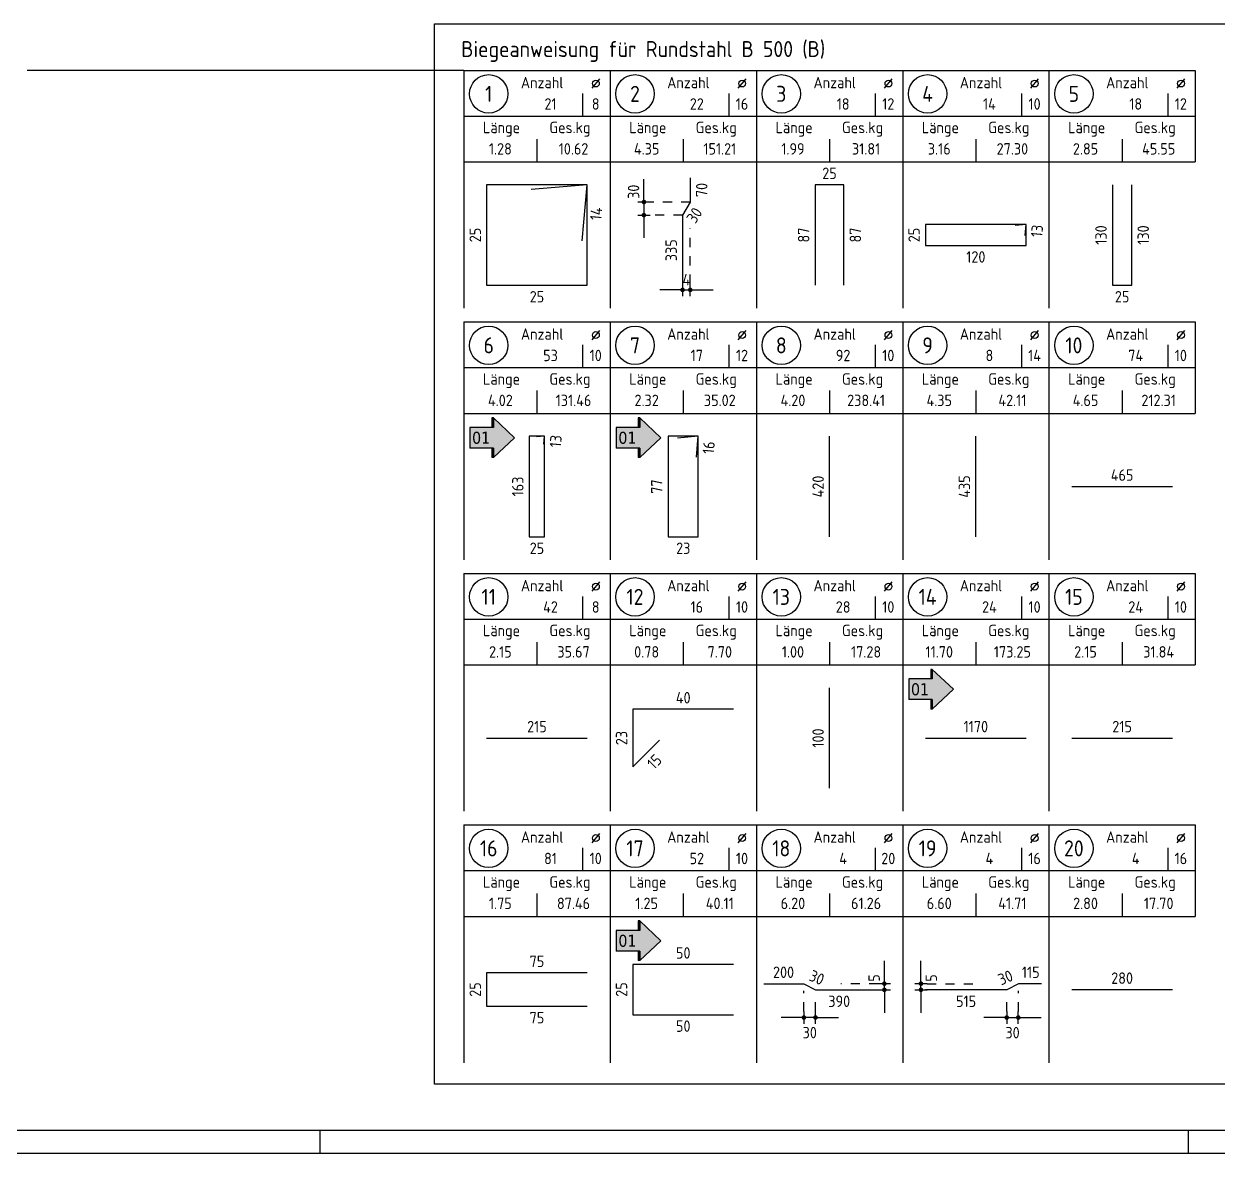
# Model space of a CAD drawing. Extents: x 44 to 147, y 26 to 70.
# Drawn here: x 81.1 to 94.16, y 36.03 to 48.38 of the extents above; entities that cross this region are included whole.
import ezdxf
from ezdxf.enums import TextEntityAlignment as Align

# ---------------------------------------------------------------- set-up
doc = ezdxf.new("R2010")
doc.units = 0
doc.header["$LTSCALE"] = 0.5
doc.linetypes.add('AUSGEZOGEN', pattern=[1000.01, 1000, 0.01])
doc.linetypes.add('HIDDEN4', pattern=[0.12, 0.02, -0.1])
for name, color, linetype in [('grau_hell', 7, 'Continuous'), ('index', 7, 'Continuous'), ('MASSE', 7, 'Continuous'), ('OBJEKT', 7, 'Continuous'), ('RAHMEN', 7, 'Continuous'), ('RND', 7, 'Continuous'), ('RND_BILD', 7, 'Continuous'), ('TEXT', 7, 'Continuous')]:
    doc.layers.add(name, color=color, linetype=linetype)
doc.layers.add('NOPLOT', color=7, linetype='Continuous', plot=False)
doc.styles.add('helv', font='tahoma.ttf')
doc.styles.add('txt', font='isocp.shx')
doc.dimstyles.new('DOT_I', dxfattribs={"dimscale": 0.5, "dimtxt": 0.25, "dimasz": 0.25, "dimexe": 0.1, "dimexo": 0.3, "dimgap": 0.1, "dimtad": 1, "dimdec": 3, "dimzin": 3, "dimtxsty": 'txt', "dimblk": 'DOT', "dimblk1": 'DOT', "dimblk2": 'DOT', "dimsah": 1, "dimcen": 0.1, "dimse1": 1, "dimse2": 1, "dimazin": 0, "dimtfac": 1, "dimtdec": 4, "dimtix": 1, "dimtmove": 2, "dimatfit": 3, "dimfxl": 0, "dimtvp": 1, "dimtolj": 1, "dimtzin": 0, "dimarcsym": 0})

# ---------------------------------------------------------------- blocks, each defined once
blk = doc.blocks.new('A1-57-0')
at = {"layer": 'RAHMEN', "color": 5}
blk.add_line((2, 0.5), (137.4, 0.5), dxfattribs=at)
at = {"layer": 'RAHMEN', "color": 7}
for p, q in [((80.9, 0), (80.9, 0.5)), ((99.9, 0), (99.9, 0.5))]:
    blk.add_line(p, q, dxfattribs=at)
at = {"layer": 'RAHMEN'}
blk.add_line((0, 0), (137.9, 0), dxfattribs=at)
blk = doc.blocks.new('DOT')
at = {"layer": 'MASSE', "color": 7, "linetype": 'Continuous'}
for p, q in [((0, 0), (-1, 0)), ((0, 0.54), (0, -0.54))]:
    blk.add_line(p, q, dxfattribs=at)
at = {"layer": 'MASSE', "color": 7, "linetype": 'Continuous', "const_width": 0.2}
blk.add_lwpolyline([(-0.1, 0, 1), (0.1, 0, 1)], format="xyb", close=True, dxfattribs=at)
blk = doc.blocks.new('*D45')
at = {"layer": 'DEFPOINTS', "color": 0, "linetype": 'AUSGEZOGEN', "transparency": 16777216}
for p in [(88.303, 45.467), (88.387, 45.467), (88.387, 45.467)]:
    blk.add_point(p, dxfattribs=at)
at = {"layer": 'RND_BILD', "color": 0, "linetype": 'AUSGEZOGEN', "lineweight": -2, "transparency": 16777216}
for p, q in [((88.178, 45.467), (88.053, 45.467)), ((88.303, 45.467), (88.387, 45.467)), ((88.512, 45.467), (88.637, 45.467))]:
    blk.add_line(p, q, dxfattribs=at)
at = {"layer": 'RND_BILD', "color": 0, "linetype": 'AUSGEZOGEN', "lineweight": -2, "transparency": 16777216, "xscale": 0.125, "yscale": 0.125, "zscale": 0.125}
blk.add_blockref('DOT', (88.303, 45.467), dxfattribs=at)
at = {"layer": 'RND_BILD', "color": 0, "linetype": 'AUSGEZOGEN', "lineweight": -2, "transparency": 16777216, "xscale": 0.125, "yscale": 0.125, "zscale": 0.125, "rotation": 180}
blk.add_blockref('DOT', (88.387, 45.467), dxfattribs=at)
at = {"layer": 'RND_BILD', "color": 0, "linetype": 'AUSGEZOGEN', "transparency": 16777216, "insert": (88.345, 45.58), "char_height": 0.125, "attachment_point": 5, "style": 'txt'}
blk.add_mtext('\\A1;4', dxfattribs=at)
blk = doc.blocks.new('*D46')
at = {"layer": 'DEFPOINTS', "color": 0, "linetype": 'AUSGEZOGEN', "transparency": 16777216}
for p in [(87.88, 46.428), (87.88, 46.285), (87.88, 46.285)]:
    blk.add_point(p, dxfattribs=at)
at = {"layer": 'MASSE', "color": 0, "linetype": 'AUSGEZOGEN', "lineweight": -2, "transparency": 16777216}
for p, q in [((87.88, 46.553), (87.88, 46.678)), ((87.88, 46.428), (87.88, 46.285)), ((87.88, 46.16), (87.88, 46.035))]:
    blk.add_line(p, q, dxfattribs=at)
at = {"layer": 'MASSE', "color": 0, "linetype": 'AUSGEZOGEN', "lineweight": -2, "transparency": 16777216, "xscale": 0.125, "yscale": 0.125, "zscale": 0.125}
for p, rotation in [((87.88, 46.428), 270), ((87.88, 46.285), 90)]:
    blk.add_blockref('DOT', p, dxfattribs=dict(at, rotation=rotation))
at = {"layer": 'MASSE', "color": 0, "linetype": 'AUSGEZOGEN', "transparency": 16777216, "insert": (87.767, 46.54), "char_height": 0.125, "attachment_point": 5, "rotation": 90, "style": 'txt'}
blk.add_mtext('\\A1;30', dxfattribs=at)
blk = doc.blocks.new('*D47')
at = {"layer": 'DEFPOINTS', "color": 0, "linetype": 'AUSGEZOGEN', "transparency": 16777216}
for p in [(90.91, 37.881), (90.91, 37.881), (90.91, 37.814)]:
    blk.add_point(p, dxfattribs=at)
at = {"layer": 'RND_BILD', "color": 0, "linetype": 'AUSGEZOGEN', "lineweight": -2, "transparency": 16777216}
for p, q in [((90.91, 38.006), (90.91, 38.131)), ((90.91, 37.814), (90.91, 37.881)), ((90.91, 37.689), (90.91, 37.564))]:
    blk.add_line(p, q, dxfattribs=at)
at = {"layer": 'RND_BILD', "color": 0, "linetype": 'AUSGEZOGEN', "lineweight": -2, "transparency": 16777216, "xscale": 0.125, "yscale": 0.125, "zscale": 0.125}
for p, rotation in [((90.91, 37.881), 270), ((90.91, 37.814), 90)]:
    blk.add_blockref('DOT', p, dxfattribs=dict(at, rotation=rotation))
at = {"layer": 'RND_BILD', "color": 0, "linetype": 'AUSGEZOGEN', "transparency": 16777216, "insert": (91.023, 37.943), "char_height": 0.125, "attachment_point": 5, "rotation": 90, "style": 'txt'}
blk.add_mtext('\\A1;5', dxfattribs=at)
blk = doc.blocks.new('*D48')
at = {"layer": 'DEFPOINTS', "color": 0, "linetype": 'AUSGEZOGEN', "transparency": 16777216}
for p in [(91.848, 37.511), (91.975, 37.511), (91.975, 37.511)]:
    blk.add_point(p, dxfattribs=at)
at = {"layer": 'MASSE', "color": 0, "linetype": 'AUSGEZOGEN', "lineweight": -2, "transparency": 16777216}
for p, q in [((91.723, 37.511), (91.598, 37.511)), ((91.848, 37.511), (91.975, 37.511)), ((92.1, 37.511), (92.225, 37.511))]:
    blk.add_line(p, q, dxfattribs=at)
at = {"layer": 'MASSE', "color": 0, "linetype": 'AUSGEZOGEN', "lineweight": -2, "transparency": 16777216, "xscale": 0.125, "yscale": 0.125, "zscale": 0.125}
blk.add_blockref('DOT', (91.848, 37.511), dxfattribs=at)
at = {"layer": 'MASSE', "color": 0, "linetype": 'AUSGEZOGEN', "lineweight": -2, "transparency": 16777216, "xscale": 0.125, "yscale": 0.125, "zscale": 0.125, "rotation": 180}
blk.add_blockref('DOT', (91.975, 37.511), dxfattribs=at)
at = {"layer": 'MASSE', "color": 0, "linetype": 'AUSGEZOGEN', "transparency": 16777216, "insert": (91.912, 37.346), "char_height": 0.125, "attachment_point": 5, "style": 'txt'}
blk.add_mtext('\\A1;30', dxfattribs=at)
blk = doc.blocks.new('*D62')
at = {"layer": 'DEFPOINTS', "color": 0, "linetype": 'AUSGEZOGEN', "transparency": 16777216}
for p in [(90.51, 37.881), (90.51, 37.881), (90.51, 37.814)]:
    blk.add_point(p, dxfattribs=at)
at = {"layer": 'RND_BILD', "color": 0, "linetype": 'AUSGEZOGEN', "lineweight": -2, "transparency": 16777216}
for p, q in [((90.51, 38.006), (90.51, 38.131)), ((90.51, 37.814), (90.51, 37.881)), ((90.51, 37.689), (90.51, 37.564))]:
    blk.add_line(p, q, dxfattribs=at)
at = {"layer": 'RND_BILD', "color": 0, "linetype": 'AUSGEZOGEN', "lineweight": -2, "transparency": 16777216, "xscale": 0.125, "yscale": 0.125, "zscale": 0.125}
for p, rotation in [((90.51, 37.881), 270), ((90.51, 37.814), 90)]:
    blk.add_blockref('DOT', p, dxfattribs=dict(at, rotation=rotation))
at = {"layer": 'RND_BILD', "color": 0, "linetype": 'AUSGEZOGEN', "transparency": 16777216, "insert": (90.398, 37.943), "char_height": 0.125, "attachment_point": 5, "rotation": 90, "style": 'txt'}
blk.add_mtext('\\A1;5', dxfattribs=at)
blk = doc.blocks.new('*D63')
at = {"layer": 'DEFPOINTS', "color": 0, "linetype": 'AUSGEZOGEN', "transparency": 16777216}
for p in [(89.63, 37.511), (89.63, 37.511), (89.757, 37.511)]:
    blk.add_point(p, dxfattribs=at)
at = {"layer": 'MASSE', "color": 0, "linetype": 'AUSGEZOGEN', "lineweight": -2, "transparency": 16777216}
for p, q in [((89.505, 37.511), (89.38, 37.511)), ((89.757, 37.511), (89.63, 37.511)), ((89.882, 37.511), (90.007, 37.511))]:
    blk.add_line(p, q, dxfattribs=at)
at = {"layer": 'MASSE', "color": 0, "linetype": 'AUSGEZOGEN', "lineweight": -2, "transparency": 16777216, "xscale": 0.125, "yscale": 0.125, "zscale": 0.125}
blk.add_blockref('DOT', (89.63, 37.511), dxfattribs=at)
at = {"layer": 'MASSE', "color": 0, "linetype": 'AUSGEZOGEN', "lineweight": -2, "transparency": 16777216, "xscale": 0.125, "yscale": 0.125, "zscale": 0.125, "rotation": 180}
blk.add_blockref('DOT', (89.757, 37.511), dxfattribs=at)
at = {"layer": 'MASSE', "color": 0, "linetype": 'AUSGEZOGEN', "transparency": 16777216, "insert": (89.694, 37.346), "char_height": 0.125, "attachment_point": 5, "style": 'txt'}
blk.add_mtext('\\A1;30', dxfattribs=at)
blk = doc.blocks.new('RND_LIS2')
at = {"layer": 'RND', "color": 3, "linetype": 'Continuous'}
for p, q in [((0, 0), (0, -5.2)), ((0, 0), (3.2, 0)), ((3.2, 0), (3.2, -2)), ((2.6, -0.503), (2.6, -1)), ((0, -1), (3.2, -1)), ((1.6, -1.503), (1.6, -2)), ((0, -2), (3.2, -2))]:
    blk.add_line(p, q, dxfattribs=at)
at = {"layer": 'RND', "color": 7, "linetype": 'Continuous'}
blk.add_line((2.805, -0.39), (2.973, -0.186), dxfattribs=at)
at = {"layer": 'RND', "color": 1, "linetype": 'Continuous'}
blk.add_circle((0.545, -0.513), 0.42, dxfattribs=at)
at = {"layer": 'RND', "color": 7, "linetype": 'Continuous'}
blk.add_circle((2.889, -0.288), 0.075, dxfattribs=at)
at = {"layer": 'RND', "color": 7, "linetype": 'Continuous', "style": 'txt'}
for s, p in [('Anzahl', (1.249, -0.391)), ('Länge', (0.42, -1.373)), ('Ges.kg', (1.872, -1.373))]:
    blk.add_text(s, height=0.25, dxfattribs=at).set_placement(p)
at = {"layer": 'RND', "color": 1, "linetype": 'Continuous', "style": 'txt'}
blk.add_attdef('POS1', text='', height=0.35, dxfattribs=at).set_placement((0.545, -0.513), align=Align.MIDDLE)
at = {"layer": 'RND', "color": 7, "linetype": 'Continuous', "style": 'txt'}
for tag, p in [('STK1', (1.897, -0.859)), ('DS1', (2.885, -0.859)), ('LANG1', (0.8, -1.841)), ('GEW', (2.4, -1.841))]:
    blk.add_attdef(tag, text='', height=0.25, dxfattribs=at).set_placement(p, align=Align.CENTER)
blk = doc.blocks.new('hin_ind5')
at = {"layer": 'grau_hell', "linetype": 'AUSGEZOGEN'}
h = blk.add_hatch(color=9, dxfattribs=at)
h.dxf.hatch_style = 2
h.paths.add_polyline_path([(0, 0), (0.619, -0.577), (0.619, -0.3), (1.306, -0.3), (1.306, 0.3), (0.619, 0.3), (0.619, 0.577)])
h.paths.add_polyline_path([(0.34, -0.274), (1.311, -0.274), (1.311, 0.274), (0.34, 0.274)], flags=9)
at = {"layer": 'OBJEKT', "linetype": 'AUSGEZOGEN'}
for points in [[(0.619, 0.3), (0.66, 0.3), (0.66, 0.577), (0.619, 0.577)], [(0.619, -0.577), (0.66, -0.577), (0.66, -0.3), (0.619, -0.3)]]:
    blk.add_hatch(color=1, dxfattribs=at).paths.add_polyline_path(points)
at = {"layer": 'OBJEKT', "color": 1, "linetype": 'AUSGEZOGEN'}
for p, q in [((0, 0), (0.619, 0.577)), ((0.619, 0.577), (0.619, 0.3)), ((0.619, 0.577), (0.66, 0.577)), ((0.66, 0.577), (0.66, 0.3)), ((0, 0), (0.619, -0.577)), ((0.619, 0.3), (1.306, 0.3)), ((1.306, 0.3), (1.306, -0.3)), ((0.619, -0.3), (0.619, -0.577)), ((0.619, -0.3), (1.306, -0.3)), ((0.66, -0.3), (0.66, -0.577))]:
    blk.add_line(p, q, dxfattribs=at)
at = {"layer": 'OBJEKT', "color": 7, "linetype": 'AUSGEZOGEN'}
blk.add_line((0.619, -0.577), (0.66, -0.577), dxfattribs=at)
at = {"layer": 'index', "color": 1, "linetype": 'Continuous', "style": 'helv'}
blk.add_attdef('INDEX', text='', height=0.35, rotation=360, dxfattribs=at).set_placement((1.259, 0), align=Align.MIDDLE_RIGHT)

msp = doc.modelspace()

# ---------------------------------------------------------------- linework, layer by layer
at = {"layer": 'NOPLOT', "color": 191, "linetype": 'AUSGEZOGEN'}
msp.add_line((85.9102, 47.8672), (81.1351, 47.8672), dxfattribs=at)
at = {"layer": 'RND_BILD', "color": 7, "linetype": 'HIDDEN4'}
for p, q in [((88.3875, 46.4275), (87.9471, 46.4275)), ((88.3033, 46.2849), (87.9471, 46.2849)), ((88.3875, 45.5347), (88.3875, 46.1381)), ((90.4427, 37.8809), (90.0345, 37.8809)), ((90.9777, 37.8809), (91.5709, 37.8809)), ((89.6302, 37.5785), (89.6302, 37.8041)), ((89.7574, 37.5785), (89.7574, 37.7532)), ((91.848, 37.5785), (91.848, 37.7532)), ((91.9752, 37.5785), (91.9752, 37.8041))]:
    msp.add_line(p, q, dxfattribs=at)
at = {"layer": 'RND_BILD', "color": 1, "linetype": 'AUSGEZOGEN'}
for points in [[(88.3875, 46.6911), (88.3875, 46.4275), (88.3033, 46.2849), (88.3033, 45.5172)], [(87.2065, 46.0035), (87.2602, 46.6172), (86.1602, 46.6172), (86.1602, 45.5172), (87.2602, 45.5172), (87.2602, 46.6172), (86.6465, 46.5635)], [(90.0682, 45.5172), (90.0682, 46.6172), (89.7521, 46.6172), (89.7521, 45.5172)], [(93.0044, 46.6172), (93.0044, 45.5172), (93.2159, 45.5172), (93.2159, 46.6172)], [(92.0498, 46.063), (92.0602, 46.1818), (90.9602, 46.1818), (90.9602, 45.9526), (92.0602, 45.9526), (92.0602, 46.1818), (91.9415, 46.1714)], [(86.7869, 43.7798), (86.7945, 43.8672), (86.6258, 43.8672), (86.6258, 42.7672), (86.7945, 42.7672), (86.7945, 43.8672), (86.7071, 43.8595)], [(88.4545, 43.6395), (88.4745, 43.8672), (88.1459, 43.8672), (88.1459, 42.7672), (88.4745, 42.7672), (88.4745, 43.8672), (88.2468, 43.8472)], [(89.9102, 42.7672), (89.9102, 43.8672)], [(91.5102, 42.7672), (91.5102, 43.8672)], [(92.5602, 43.3172), (93.6602, 43.3172)], [(89.9102, 40.0172), (89.9102, 41.1172)], [(88.8602, 40.8834), (87.7602, 40.8834), (87.7602, 40.2509), (88.0519, 40.5426)], [(86.1602, 40.5672), (87.2602, 40.5672)], [(90.9602, 40.5672), (92.0602, 40.5672)], [(92.5602, 40.5672), (93.6602, 40.5672)], [(88.8602, 38.0922), (87.7602, 38.0922), (87.7602, 37.5422), (88.8602, 37.5422)], [(87.2602, 38.0005), (86.1602, 38.0005), (86.1602, 37.6338), (87.2602, 37.6338)], [(89.1905, 37.8809), (89.6302, 37.8809), (89.7574, 37.814), (90.4602, 37.814)], [(92.2298, 37.8809), (91.9752, 37.8809), (91.848, 37.814), (90.9602, 37.814)], [(92.5602, 37.8172), (93.6602, 37.8172)]]:
    msp.add_lwpolyline(points, dxfattribs=at)
at = {"layer": 'TEXT', "color": 1, "linetype": 'AUSGEZOGEN'}
msp.add_lwpolyline([(85.59, 48.3757), (102.7302, 48.3757), (102.7302, 36.7832), (85.59, 36.7832)], close=True, dxfattribs=at)

# ---------------------------------------------------------------- block references
at = {"layer": 'RAHMEN', "color": 7, "linetype": 'AUSGEZOGEN', "xscale": 0.5, "yscale": 0.5, "zscale": 0.5}
msp.add_blockref('A1-57-0', (43.8878, 36.0287), dxfattribs=at)
at = {"layer": 'RND', "color": 7, "linetype": 'AUSGEZOGEN'}
ref = msp.add_blockref('hin_ind5', (86.4661, 43.8504), dxfattribs=dict(at, xscale=-0.375, yscale=0.375, zscale=0.375))
ref.add_attrib('INDEX', '01', dxfattribs={"layer": 'index', "color": 1, "linetype": 'Continuous', "height": 0.13125, "style": 'helv'}).set_placement((86.1982, 43.8504), align=Align.MIDDLE_RIGHT)
ref = msp.add_blockref('hin_ind5', (88.0661, 43.8504), dxfattribs=dict(at, xscale=-0.375, yscale=0.375, zscale=0.375))
ref.add_attrib('INDEX', '01', dxfattribs={"layer": 'index', "color": 1, "linetype": 'Continuous', "height": 0.13125, "style": 'helv'}).set_placement((87.7982, 43.8504), align=Align.MIDDLE_RIGHT)
ref = msp.add_blockref('hin_ind5', (91.2661, 41.1004), dxfattribs=dict(at, xscale=-0.375, yscale=0.375, zscale=0.375))
ref.add_attrib('INDEX', '01', dxfattribs={"layer": 'index', "color": 1, "linetype": 'Continuous', "height": 0.13125, "style": 'helv'}).set_placement((90.9982, 41.1004), align=Align.MIDDLE_RIGHT)
ref = msp.add_blockref('hin_ind5', (88.0661, 38.3504), dxfattribs=dict(at, xscale=-0.375, yscale=0.375, zscale=0.375))
ref.add_attrib('INDEX', '01', dxfattribs={"layer": 'index', "color": 1, "linetype": 'Continuous', "height": 0.13125, "style": 'helv'}).set_placement((87.7982, 38.3504), align=Align.MIDDLE_RIGHT)
at = {"layer": 'RND_BILD', "color": 6, "linetype": 'AUSGEZOGEN', "xscale": 0.5, "yscale": 0.5, "zscale": 0.5}
msp.add_blockref('RND_LIS2', (85.9102, 47.8672), dxfattribs=at).add_auto_attribs({'POS1': '1', 'STK1': '21', 'DS1': '8', 'LANG1': '1.28', 'GEW': '10.62'})
at = {"layer": 'RND_BILD', "color": 7, "linetype": 'AUSGEZOGEN', "xscale": 0.5, "yscale": 0.5, "zscale": 0.5}
for p, values in [((87.5102, 47.8672), {'POS1': '2', 'STK1': '22', 'DS1': '16', 'LANG1': '4.35', 'GEW': '151.21'}), ((89.1102, 47.8672), {'POS1': '3', 'STK1': '18', 'DS1': '12', 'LANG1': '1.99', 'GEW': '31.81'}), ((90.7102, 47.8672), {'POS1': '4', 'STK1': '14', 'DS1': '10', 'LANG1': '3.16', 'GEW': '27.30'}), ((92.3102, 47.8672), {'POS1': '5', 'STK1': '18', 'DS1': '12', 'LANG1': '2.85', 'GEW': '45.55'}), ((85.9102, 45.1172), {'POS1': '6', 'STK1': '53', 'DS1': '10', 'LANG1': '4.02', 'GEW': '131.46'}), ((87.5102, 45.1172), {'POS1': '7', 'STK1': '17', 'DS1': '12', 'LANG1': '2.32', 'GEW': '35.02'}), ((89.1102, 45.1172), {'POS1': '8', 'STK1': '92', 'DS1': '10', 'LANG1': '4.20', 'GEW': '238.41'}), ((90.7102, 45.1172), {'POS1': '9', 'STK1': '8', 'DS1': '14', 'LANG1': '4.35', 'GEW': '42.11'}), ((92.3102, 45.1172), {'POS1': '10', 'STK1': '74', 'DS1': '10', 'LANG1': '4.65', 'GEW': '212.31'}), ((85.9102, 42.3672), {'POS1': '11', 'STK1': '42', 'DS1': '8', 'LANG1': '2.15', 'GEW': '35.67'}), ((87.5102, 42.3672), {'POS1': '12', 'STK1': '16', 'DS1': '10', 'LANG1': '0.78', 'GEW': '7.70'}), ((89.1102, 42.3672), {'POS1': '13', 'STK1': '28', 'DS1': '10', 'LANG1': '1.00', 'GEW': '17.28'}), ((90.7102, 42.3672), {'POS1': '14', 'STK1': '24', 'DS1': '10', 'LANG1': '11.70', 'GEW': '173.25'}), ((92.3102, 42.3672), {'POS1': '15', 'STK1': '24', 'DS1': '10', 'LANG1': '2.15', 'GEW': '31.84'}), ((85.9102, 39.6172), {'POS1': '16', 'STK1': '81', 'DS1': '10', 'LANG1': '1.75', 'GEW': '87.46'}), ((87.5102, 39.6172), {'POS1': '17', 'STK1': '52', 'DS1': '10', 'LANG1': '1.25', 'GEW': '40.11'}), ((89.1102, 39.6172), {'POS1': '18', 'STK1': '4', 'DS1': '20', 'LANG1': '6.20', 'GEW': '61.26'}), ((90.7102, 39.6172), {'POS1': '19', 'STK1': '4', 'DS1': '16', 'LANG1': '6.60', 'GEW': '41.71'}), ((92.3102, 39.6172), {'POS1': '20', 'STK1': '4', 'DS1': '16', 'LANG1': '2.80', 'GEW': '17.70'})]:
    msp.add_blockref('RND_LIS2', p, dxfattribs=at).add_auto_attribs(values)

# ---------------------------------------------------------------- texts
at = {"layer": 'RND_BILD', "color": 7, "linetype": 'AUSGEZOGEN', "style": 'txt'}
for s, p in [('25', (89.9102, 46.7422)), ('120', (91.5102, 45.8276)), ('25', (86.7102, 45.3922)), ('25', (93.1102, 45.3922)), ('465', (93.1102, 43.4422)), ('25', (86.7102, 42.6422)), ('23', (88.3102, 42.6422)), ('40', (88.3102, 41.0084)), ('215', (86.7102, 40.6922)), ('1170', (91.5102, 40.6922)), ('215', (93.1102, 40.6922)), ('50', (88.3102, 38.2172)), ('75', (86.7102, 38.1255)), ('200', (89.4073, 38.0059)), ('115', (92.111, 38.0059)), ('280', (93.1102, 37.9422)), ('390', (90.0162, 37.689)), ('515', (91.4041, 37.689)), ('75', (86.7102, 37.5088)), ('50', (88.3102, 37.4172))]:
    msp.add_text(s, height=0.125, dxfattribs=at).set_placement(p, align=Align.MIDDLE)
for s, rotation, p in [('70', 90, (88.5125, 46.5593)), ('14', 84.99986, (87.3579, 46.2994)), ('30', 57.38607, (88.4325, 46.2834)), ('25', 90, (86.0352, 46.0672)), ('87', 90, (89.6271, 46.0672)), ('87', 90, (90.1932, 46.0672)), ('25', 90, (90.8352, 46.0672)), ('13', 84.99986, (92.1795, 46.1115)), ('130', 90, (92.8794, 46.0672)), ('130', 90, (93.3409, 46.0672)), ('335', 90, (88.1783, 45.901)), ('13', 84.99986, (86.9152, 43.8126)), ('16', 84.99986, (88.589, 43.7424)), ('163', 90, (86.5008, 43.3172)), ('77', 90, (88.0209, 43.3172)), ('420', 90, (89.7852, 43.3172)), ('435', 90, (91.3852, 43.3172)), ('23', 90, (87.6352, 40.5672)), ('100', 90, (89.7852, 40.5672)), ('15', 45, (87.9944, 40.3084)), ('30', 337.16062, (89.7713, 37.9482)), ('30', 22.83938, (91.8341, 37.9482)), ('25', 90, (86.0352, 37.8172)), ('25', 90, (87.6352, 37.8172))]:
    msp.add_text(s, height=0.125, rotation=rotation, dxfattribs=at).set_placement(p, align=Align.MIDDLE)
at = {"layer": 'TEXT', "color": 1, "linetype": 'AUSGEZOGEN', "style": 'txt'}
msp.add_text('Biegeanweisung für Rundstahl B 500 (B)', height=0.175, dxfattribs=at).set_placement((85.8822, 48.0131))

# ---------------------------------------------------------------- dimensions: what is measured, and where the dimension line sits
at = {"layer": 'MASSE', "color": 7, "linetype": 'AUSGEZOGEN'}
for base, p1, p2, angle, picture, middle in [((87.8796, 46.2849), (87.8796, 46.4275), (87.8796, 46.2849), 90, '*D46', (87.7671, 46.5403)), ((91.9752, 37.511), (91.848, 37.511), (91.9752, 37.511), 180, '*D48', (91.9116, 37.3463))]:
    dim = msp.add_linear_dim(base=base, p1=p1, p2=p2, angle=angle, text='30', dimstyle='DOT_I', override={"dimdec": 1, "dimlfac": 100}, dxfattribs=at)
    dim.commit()
    dim.dimension.update_dxf_attribs({"geometry": picture, "text_midpoint": middle, "dimtype": 160})
dim = msp.add_linear_dim(base=(89.6302, 37.511), p1=(89.7574, 37.511), p2=(89.6302, 37.511), text='30', dimstyle='DOT_I', override={"dimdec": 1, "dimlfac": 100}, dxfattribs=at)
dim.commit()
dim.dimension.update_dxf_attribs({"geometry": '*D63', "text_midpoint": (89.6938, 37.3463), "dimtype": 160})
at = {"layer": 'RND_BILD', "color": 7, "linetype": 'AUSGEZOGEN'}
dim = msp.add_linear_dim(base=(88.3875, 45.4672), p1=(88.3033, 45.4672), p2=(88.3875, 45.4672), text='4', dimstyle='DOT_I', override={"dimdec": 0, "dimlfac": 100}, dxfattribs=at)
dim.commit()
dim.dimension.update_dxf_attribs({"geometry": '*D45', "text_midpoint": (88.3454, 45.5797)})
for base, p1, p2, picture, middle in [((90.5102, 37.8809), (90.5102, 37.814), (90.5102, 37.8809), '*D62', (90.3977, 37.9429)), ((90.9102, 37.8809), (90.9102, 37.814), (90.9102, 37.8809), '*D47', (91.0227, 37.9429))]:
    dim = msp.add_linear_dim(base=base, p1=p1, p2=p2, angle=90, text='5', dimstyle='DOT_I', override={"dimdec": 0, "dimlfac": 100}, dxfattribs=at)
    dim.commit()
    dim.dimension.update_dxf_attribs({"geometry": picture, "text_midpoint": middle, "dimtype": 160})

doc.saveas('drawing.dxf')
